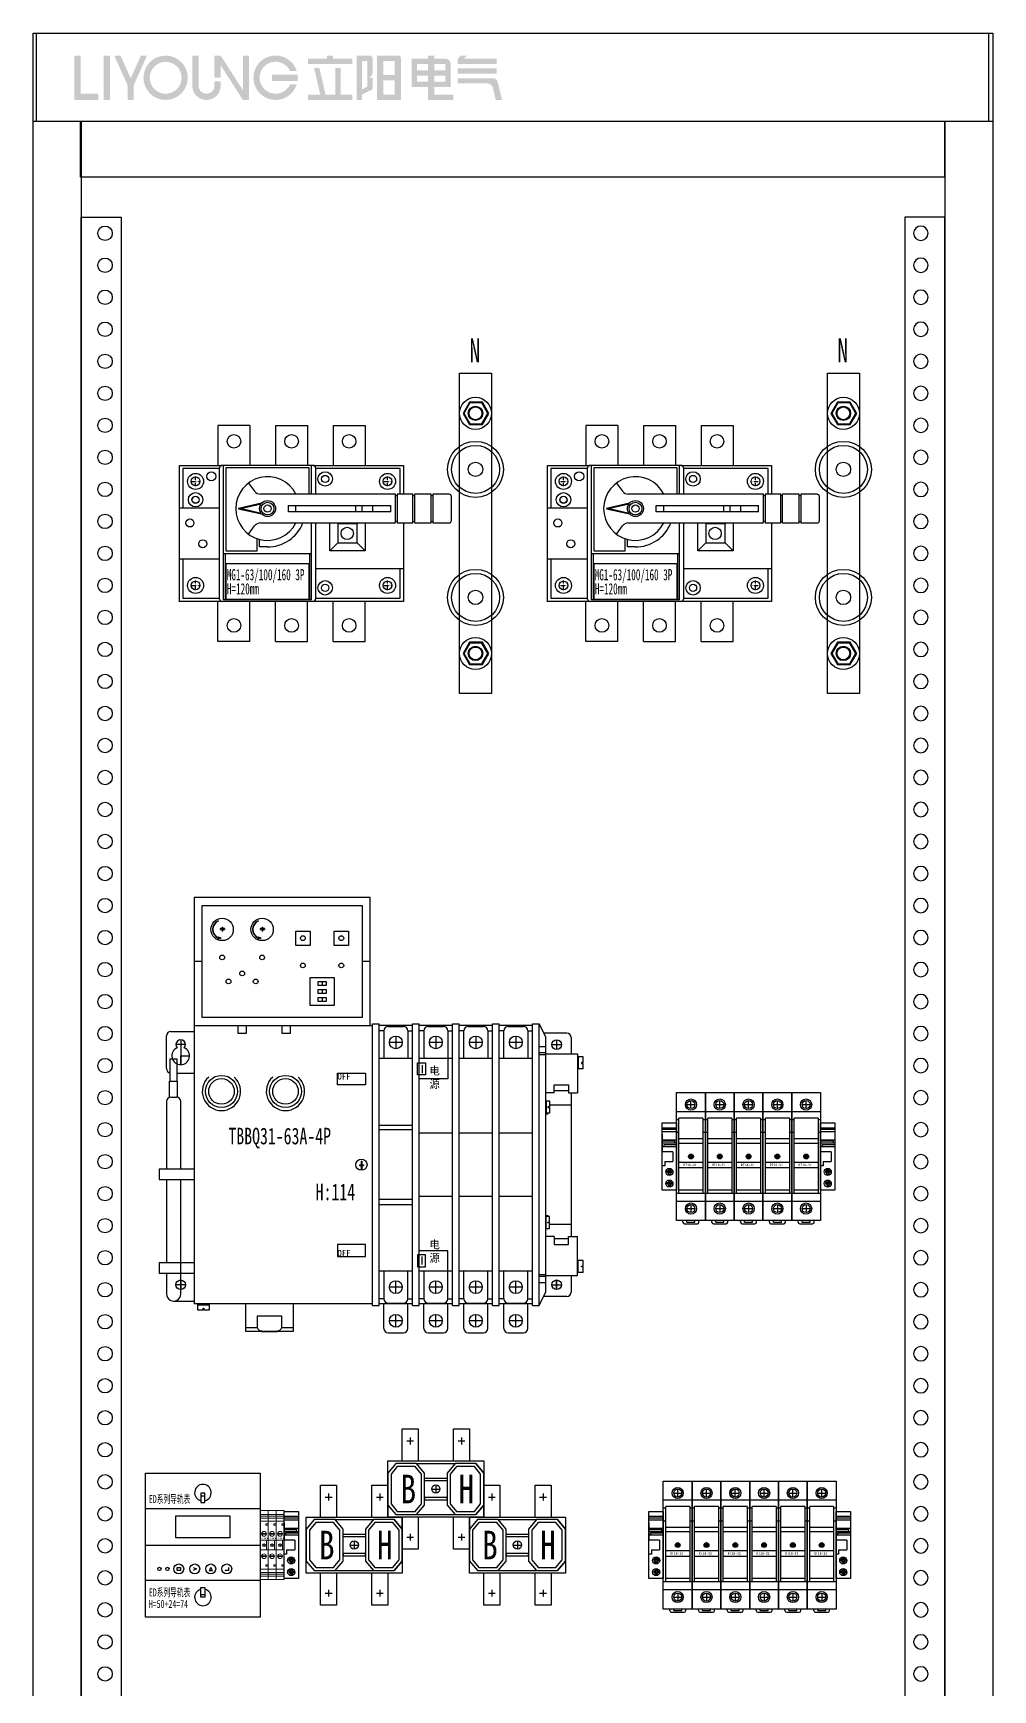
# Model space of a CAD drawing. Extents: x 1629190 to 1629790, y 398012 to 400212.
# Drawn here: x 1629190 to 1629790, y 399177 to 400212 of the extents above; entities that cross this region are included whole.
import ezdxf
from ezdxf.enums import TextEntityAlignment as Align

# ---------------------------------------------------------------- set-up
doc = ezdxf.new("R2010")
doc.units = 0
doc.header["$MEASUREMENT"] = 0
doc.linetypes.add('CENTER', pattern=[2, 1.25, -0.25, 0.25, -0.25])
for name, color, linetype in [('01', 7, 'Continuous'), ('_TCH_MASK', 7, 'Continuous'), ('EL-TEXT', 3, 'Continuous'), ('LY-JS-BJ', 7, 'Continuous'), ('LY-JS-YQJ', 7, 'Continuous'), ('布置图', 20, 'Continuous')]:
    doc.layers.add(name, color=color, linetype=linetype)
doc.layers.add('LY-二次控制图', color=7, linetype='Continuous', lineweight=18)
doc.styles.add('-宋体', font='', dxfattribs={"width": 0.65})
doc.styles.add('宋体', font='', dxfattribs={"width": 0.8, "height": 3.5})
doc.styles.get('-宋体').set_extended_font_data('NSimSun')
doc.styles.get('宋体').set_extended_font_data('SimSun')

# ---------------------------------------------------------------- blocks, each defined once
blk = doc.blocks.new('铜排N')
for points in [[(0, 200), (20, 200), (20, 0), (0, 0)], [(6.2, 182), (2.2, 175), (6.2, 168), (14.3, 168), (18.4, 175), (14.3, 182)], [(6.5, 181.5), (2.8, 175), (6.5, 168.5), (14, 168.5), (17.8, 175), (14, 181.5)], [(6.2, 32), (2.2, 25), (6.2, 18), (14.3, 18), (18.4, 25), (14.3, 32)], [(6.5, 31.5), (2.8, 25), (6.5, 18.5), (14, 18.5), (17.8, 25), (14, 31.5)]]:
    blk.add_lwpolyline(points, close=True)
for centre, radius in [((10, 175), 10), ((10, 175), 4.5), ((10, 175), 4), ((10, 140), 17.5), ((10, 140), 15), ((10, 140), 4.5), ((10, 60), 17.5), ((10, 60), 15), ((10, 60), 4.5), ((10, 25), 10), ((10, 25), 4.5), ((10, 25), 4.5), ((10, 25), 4)]:
    blk.add_circle(centre, radius)
at = {"layer": '_TCH_MASK', "color": 0, "style": '-宋体', "width": 0.65}
blk.add_text('N', height=15, dxfattribs=at).set_placement((9.6, 206.8), align=Align.CENTER)
blk = doc.blocks.new('隔离MG1-63 100 3P-2022.3')
at = {"color": 0}
for p, q in [((24, 67.5), (24, 42.5)), ((44, 67.5), (24, 67.5)), ((44, 67.5), (44, 42.5)), ((60, 67.5), (60, 42.5)), ((60, 67.5), (80, 67.5)), ((80, 67.5), (80, 42.5)), ((96, 67.5), (96, 42.5)), ((96, 67.5), (116, 67.5)), ((116, 67.5), (116, 42.5)), ((24, -67.5), (24, -42.5)), ((44, -67.5), (44, -42.5)), ((60, -67.5), (60, -42.5)), ((80, -67.5), (80, -42.5)), ((96, -67.5), (96, -42.5)), ((116, -67.5), (116, -42.5)), ((44, -67.5), (24, -67.5)), ((60, -67.5), (80, -67.5)), ((96, -67.5), (116, -67.5))]:
    blk.add_line(p, q, dxfattribs=at)
at = {"color": 0, "linetype": 'Continuous', "lineweight": 25}
for p, q in [((0, -42.5), (0, 42.5)), ((0, 42.5), (26.5, 42.5)), ((83.5, 42.5), (26.5, 42.5)), ((27.5, -41.5), (27.5, 42.5)), ((82.5, 24.5), (82.5, 42.5)), ((83.5, 42.5), (140, 42.5)), ((140, 42.5), (140, 24.5)), ((2, 40.5), (2, 15.8)), ((25, 40.5), (2, 40.5)), ((25, -41), (25, 41)), ((29, 41), (29, -11)), ((81, 41), (29, 41)), ((43.1, 31.4), (46.9, 26.3)), ((81, 24.5), (81, 41)), ((85, 41), (85, 24.5)), ((138, 40.5), (85, 40.5)), ((138, 24.5), (138, 40.5)), ((135, 24.5), (50.5, 24.5)), ((135, 6.5), (135, 24.5)), ((136, 23.5), (135, 23.5)), ((145.8, 24.5), (136, 24.5)), ((136, 24.5), (136, 6.5)), ((145.8, 6.5), (145.8, 24.5)), ((146.8, 23.5), (145.8, 23.5)), ((157.3, 24.5), (146.8, 24.5)), ((146.8, 24.5), (146.8, 6.5)), ((157.3, 6.5), (157.3, 24.5)), ((158.3, 23.5), (157.3, 23.5)), ((158.3, 24.5), (158.3, 6.5)), ((168.5, 24.5), (158.3, 24.5)), ((170, 8), (170, 23)), ((25, 15.8), (0, 15.8)), ((51.2, 18.8), (36.9, 15.6)), ((36.9, 15.4), (51.2, 12.2)), ((38, 15.5), (51, 18.5)), ((51, 12.5), (38, 15.5)), ((68, 13.5), (68, 17.5)), ((68, 17.5), (132, 17.5)), ((132, 13.5), (68, 13.5)), ((72.5, 17.5), (72.5, 13.5)), ((110, 17.5), (110, 13.5)), ((114, 17.5), (114, 13.5)), ((120.6, 17.5), (120.6, 13.5)), ((120.9, 13.5), (120.9, 17.5)), ((132, 13.5), (132, 17.5)), ((43.1, -0.4), (46.9, 4.7)), ((50.5, 6.5), (135, 6.5)), ((82.5, -41.5), (82.5, 6.5)), ((85, 6.5), (85, -41)), ((94, -11), (94, 6.5)), ((98.5, 6.5), (99, 6)), ((99, 6), (99, -6)), ((111, 6), (99, 6)), ((111.5, 6.5), (111, 6)), ((111, -6), (111, 6)), ((116, 6.5), (116, -11)), ((136, 7.5), (135, 7.5)), ((136, 6.5), (145.8, 6.5)), ((140, 6.5), (140, -42.5)), ((145.8, 7.5), (146.8, 7.5)), ((146.8, 6.5), (157.3, 6.5)), ((157.3, 7.5), (158.3, 7.5)), ((158.3, 6.5), (168.5, 6.5)), ((48.5, -11), (48.5, -3.3)), ((50, -8.5), (50, -3.7)), ((54.9, -8.5), (50, -8.5)), ((99, -6), (94, -11)), ((99, -6), (111, -6)), ((111, -6), (116, -11)), ((0, -15.8), (25, -15.8)), ((2, -15.8), (2, -40.5)), ((27.5, -12.5), (82.5, -12.5)), ((28.5, -12.5), (28.5, -41.5)), ((29, -11), (48.5, -11)), ((29, -19), (29, -41)), ((81, -19), (29, -19)), ((81, -41), (81, -19)), ((81.5, -41.5), (81.5, -12.5)), ((116, -11), (94, -11)), ((85, -22), (140, -22)), ((138, -40.5), (138, -22)), ((2, -40.5), (25, -40.5)), ((29, -41), (81, -41)), ((85, -40.5), (138, -40.5)), ((140, -42.5), (-0.4, -42.5)), ((82.5, -41.5), (27.5, -41.5))]:
    blk.add_line(p, q, dxfattribs=at)
at = {"color": 1, "linetype": 'CENTER', "ltscale": 0.11}
for p, q in [((7, 32.5), (13, 32.5)), ((10, 29.5), (10, 35.5)), ((127, 32.5), (133, 32.5)), ((130, 29.5), (130, 35.5)), ((10, -35.5), (10, -29.5)), ((10, -35.5), (10, -29.5)), ((130, -35.5), (130, -29.5)), ((7, -32.5), (13, -32.5)), ((7, -32.5), (13, -32.5)), ((127, -32.5), (133, -32.5))]:
    blk.add_line(p, q, dxfattribs=at)
at = {"color": 0}
for centre, radius in [((34, 57.5), 4.25), ((70, 57.5), 4.25), ((106, 57.5), 4.25), ((104.8, 0), 3.85), ((34, -57.5), 4.25), ((70, -57.5), 4.25), ((106, -57.5), 4.25)]:
    blk.add_circle(centre, radius, dxfattribs=at)
at = {"color": 0, "linetype": 'Continuous', "lineweight": 25}
for centre, radius in [((10, 32.5), 5), ((10, 32.5), 2.75), ((19.8, 35.6), 2.85), ((91, 34), 4.5), ((91, 34), 2.25), ((130, 32.5), 5), ((130, 32.5), 2.75), ((10, 21), 4.5), ((10, 21), 2.25), ((10, 21), 2.15), ((55, 15.5), 5), ((55, 15.5), 4), ((55, 15.5), 2.25), ((6.5, 6.5), 2.5), ((14.5, -6.5), 2.5), ((10, -32.5), 5), ((10, -32.5), 2.75), ((91, -34), 4.5), ((130, -32.5), 5), ((130, -32.5), 2.75), ((91, -34), 2.25)]:
    blk.add_circle(centre, radius, dxfattribs=at)
for centre, radius, start, end in [((26.5, 41), 1.5, 90, 180), ((83.5, 41), 1.5, 0, 90), ((55, 15.5), 19.9, 26.9078, 333.0922), ((50.5, 29), 4.5, 216.9098, 270), ((168.5, 23), 1.5, 0, 90), ((36.9, 15.5), 0.1, 102.5, 257.5), ((50.5, 2), 4.5, 90, 143.0902), ((54.9, 15.5), 24, 269.827, 337.9757), ((168.5, 8), 1.5, 270, 0), ((26.5, -41), 1.5, 180, 270), ((83.5, -41), 1.5, 270, 0)]:
    blk.add_arc(centre, radius, start, end, dxfattribs=at)
at = {"color": 4, "linetype": 'ByBlock', "style": '宋体', "width": 0.6}
for s, p in [('MG1-63/100/160 3P', (29.5, -25.8)), ('H=120mm', (29.6, -34.6))]:
    blk.add_text(s, height=7, dxfattribs=at).set_placement(p, align=Align.MIDDLE_LEFT)
blk = doc.blocks.new('BH-0.66 φ30')
at = {"color": 1}
for p, q in [((-18.1, 12.5), (-13.9, 12.5)), ((-16, 14.6), (-16, 10.4)), ((13.9, 12.5), (18.1, 12.5)), ((16, 14.6), (16, 10.4)), ((-25, -1.5), (-30, -7.5)), ((-12, -1.5), (12, -1.5)), ((12, -1.5), (7, -7.5)), ((7, -7.5), (7, -27.5)), ((25, -1.5), (12, -1.5)), ((25, -1.5), (30, -7.5)), ((-2.6, -17.5), (2.6, -17.5)), ((0, -14.9), (0, -20.1)), ((-30, -27.5), (-25, -33.5)), ((7, -27.5), (12, -33.5)), ((30, -27.5), (25, -33.5)), ((-12, -33.5), (12, -33.5)), ((-18.1, -47.5), (-13.9, -47.5)), ((-16, -45.4), (-16, -49.6)), ((13.9, -47.5), (18.1, -47.5)), ((16, -45.4), (16, -49.6))]:
    blk.add_line(p, q, dxfattribs=at)
for points in [[(-21, 0), (-21, 20), (-11, 20), (-11, 0)], [(11, 0), (11, 20), (21, 20), (21, 0)], [(-25, -1.5), (-30, -7.5), (-30, -27.5), (-25, -33.5), (-12, -33.5), (-7, -27.5), (-7, -7.5), (-12, -1.5), (-25, -1.5)], [(12, -1.5), (7, -7.5), (7, -27.5), (12, -33.5), (25, -33.5), (30, -27.5), (30, -7.5), (25, -1.5), (12, -1.5)], [(-11, -35), (-11, -55), (-21, -55), (-21, -35)], [(21, -35), (21, -55), (11, -55), (11, -35)]]:
    blk.add_lwpolyline(points, dxfattribs=at)
for points in [[(-30, 0), (30, 0), (30, -35), (-30, -35)], [(-24.1, -3.5), (-28, -8.2), (-28, -26.8), (-24.1, -31.5), (-12.9, -31.5), (-9, -26.8), (-9, -8.2), (-12.9, -3.5)], [(12.9, -3.5), (9, -8.2), (9, -26.8), (12.9, -31.5), (24.1, -31.5), (28, -26.8), (28, -8.2), (24.1, -3.5)], [(-7, -10.8), (7, -10.8), (7, -12.4), (-7, -12.4)], [(-7, -24.3), (7, -24.3), (7, -22.8), (-7, -22.8)]]:
    blk.add_lwpolyline(points, close=True, dxfattribs=at)
blk.add_circle((0, -17.5), 2.59, dxfattribs=at)
at = {"layer": 'EL-TEXT', "color": 0, "linetype": 'ByBlock', "lineweight": -3, "style": '-宋体', "width": 0.8}
for s, p in [('B', (-17.2, -17.5)), ('H', (19.1, -17.5))]:
    blk.add_text(s, height=17.9, dxfattribs=at).set_placement(p, align=Align.MIDDLE_CENTER)
blk = doc.blocks.new('RT18保险 正视图')
at = {"layer": 'LY-JS-YQJ'}
blk.add_hatch(color=1, dxfattribs=at).paths.add_polyline_path([(1.5, -40, 1), (-1.5, -40, 1)])
for p, q in [((-9, -80), (-9, 0)), ((-9, 0), (9, 0)), ((9, 0), (9, -80)), ((-2.5, -7.5), (2.5, -7.5)), ((0, -10), (0, -5)), ((9, -12), (-9, -12)), ((-7.5, -17), (-9, -17)), ((7.5, -16), (-7.5, -16)), ((-7.5, -63), (-7.5, -16)), ((7.5, -16), (7.5, -63)), ((9, -17), (7.5, -17)), ((-7.5, -25), (-9, -25)), ((7.5, -29), (-7.5, -29)), ((9, -25), (7.5, -25)), ((7.5, -31.8), (-7.5, -31.8)), ((-7.5, -43.5), (7.5, -43.5)), ((-7.5, -46.9), (7.5, -46.9)), ((7.5, -61), (-7.5, -61)), ((9, -63), (-9, -63)), ((9, -68), (-9, -68)), ((0, -70), (0, -75)), ((9, -80), (-9, -80)), ((-5, -81), (-5, -80)), ((-4, -82), (4, -82)), ((-2.5, -72.5), (2.5, -72.5)), ((-2.5, -81), (-2.5, -80)), ((-2.5, -81), (2.5, -81)), ((2.5, -81), (2.5, -80)), ((5, -81), (5, -80))]:
    blk.add_line(p, q, dxfattribs=at)
for centre, radius in [((0, -7.5), 3.5), ((0, -7.5), 2.5), ((0, -72.5), 3.5), ((0, -72.5), 2.5)]:
    blk.add_circle(centre, radius, dxfattribs=at)
at = {"layer": 'LY-JS-YQJ', "color": 1}
blk.add_circle((0, -40), 1.5, dxfattribs=at)
at = {"layer": 'LY-JS-YQJ'}
for centre, start, end in [((-4, -81), 180, 270), ((4, -81), 270, 0)]:
    blk.add_arc(centre, 1, start, end, dxfattribs=at)
at = {"layer": 'LY-JS-YQJ', "insert": (-4.8, -44.5), "char_height": 1.5, "width": 12.3, "attachment_point": 1}
blk.add_mtext('RT18-32', dxfattribs=at)
blk = doc.blocks.new('RT18-32X-6A')
at = {"layer": 'LY-JS-YQJ'}
blk.add_blockref('RT18保险 正视图', (9, 80), dxfattribs=at)
blk = doc.blocks.new('端子堵头')
at = {"layer": 'LY-JS-YQJ'}
for p, q in [((0, 39), (9, 39)), ((0, 38), (9, 38)), ((0, 36.7), (9, 36.7)), ((0, 35), (0, 24)), ((0, 31.5), (9, 31.5)), ((9, 35), (9, 24)), ((9, 34.6), (9, 33.5)), ((8, 30.6), (0, 30.6)), ((0, 29.5), (9, 29.5)), ((0, 27.3), (9, 27.3)), ((6.7, 24), (0, 24)), ((1.2, 27.3), (1.2, 28.6)), ((1.2, 28.6), (9, 28.6)), ((6.7, 24), (6.7, 18)), ((8, 29.5), (8, 30.6)), ((1.6, 15.3), (0, 15.3)), ((1.6, 18), (1.6, 15.3)), ((1.6, 18), (6.7, 18))]:
    blk.add_line(p, q, dxfattribs=at)
for points in [[(0, 42), (9, 42), (9, 0), (0, 0)], [(3.2, 12.1), (6, 12.1), (6, 11), (3.2, 11)], [(5.1, 12.8), (5.1, 10), (4, 10), (4, 12.8)], [(3.2, 4.8), (6, 4.8), (6, 3.7), (3.2, 3.7)], [(5.1, 5.6), (5.1, 2.8), (4.1, 2.8), (4.1, 5.6)]]:
    blk.add_lwpolyline(points, close=True, dxfattribs=at)
for centre in [(4.5, 11.4), (4.5, 4.1)]:
    blk.add_circle(centre, 2.23, dxfattribs=at)
blk = doc.blocks.new('A$C1DDE3F93')
at = {"layer": 'LY-二次控制图', "lineweight": -3}
for name, p in [('RT18-32X-6A', (9, -40)), ('RT18-32X-6A', (27, -40)), ('RT18-32X-6A', (45, -40)), ('RT18-32X-6A', (63, -40)), ('RT18-32X-6A', (81, -40)), ('RT18-32X-6A', (99, -40)), ('端子堵头', (0, -21)), ('端子堵头', (117, -21))]:
    blk.add_blockref(name, p, dxfattribs=at)
blk = doc.blocks.new('A$C426090bb')
at = {"layer": 'LY-二次控制图', "lineweight": -3}
for name, p in [('RT18-32X-6A', (9, -40)), ('RT18-32X-6A', (27, -40)), ('RT18-32X-6A', (45, -40)), ('RT18-32X-6A', (63, -40)), ('RT18-32X-6A', (81, -40)), ('端子堵头', (0, -21)), ('端子堵头', (99, -21))]:
    blk.add_blockref(name, p, dxfattribs=at)
blk = doc.blocks.new('A$C03D07FCC')
for p, q in [((0, 19), (5, 19)), ((0, 18), (5, 18)), ((0, 16.7), (5, 16.7)), ((5, 13.2), (3.7, 13.2)), ((3.7, 13.2), (3.7, 12.4)), ((3.7, 12.4), (5, 12.4)), ((5, 19), (10, 19)), ((5, 18), (10, 18)), ((5, 16.7), (10, 16.7)), ((5, 12.4), (5, 11.3)), ((10, 13.2), (8.7, 13.2)), ((8.7, 13.2), (8.7, 12.4)), ((8.7, 12.4), (10, 12.4)), ((0, 3), (5, 3)), ((4.1, 3), (4.1, -3)), ((5, 3), (10, 3)), ((9.1, 3), (9.1, -3)), ((0, -3), (5, -3)), ((5, -3), (10, -3)), ((0, -17.1), (5, -17.1)), ((0, -18.2), (5, -18.2)), ((0, -19.4), (5, -19.4)), ((5, -12.3), (3.7, -12.3)), ((3.7, -12.3), (3.7, -13.1)), ((3.7, -13.1), (5, -13.1)), ((5, -17.1), (10, -17.1)), ((5, -18.2), (10, -18.2)), ((5, -19.4), (10, -19.4)), ((10, -12.3), (8.7, -12.3)), ((8.7, -12.3), (8.7, -13.1)), ((8.7, -13.1), (10, -13.1))]:
    blk.add_line(p, q)
at = {"color": 2}
for p, q in [((10, 19), (15, 19)), ((10, 18), (15, 18)), ((10, 16.7), (15, 16.7)), ((10, 12.4), (10, 11.3)), ((15, 13.2), (13.7, 13.2)), ((13.7, 13.2), (13.7, 12.4)), ((13.7, 12.4), (15, 12.4)), ((15, 12.4), (15, 11.3)), ((10, 3), (15, 3)), ((14.1, 3), (14.1, -3)), ((10, -3), (15, -3)), ((10, -17.1), (15, -17.1)), ((10, -18.2), (15, -18.2)), ((10, -19.4), (15, -19.4)), ((15, -12.3), (13.7, -12.3)), ((13.7, -12.3), (13.7, -13.1)), ((13.7, -13.1), (15, -13.1))]:
    blk.add_line(p, q, dxfattribs=at)
for points in [[(0, 21.5), (5, 21.5), (5, -21.5), (0, -21.5)], [(5, 21.5), (10, 21.5), (10, -21.5), (5, -21.5)], [(0, 15), (5, 15), (5, -15), (0, -15)], [(5, 15), (10, 15), (10, -15), (5, -15)], [(1.5, 7.3), (3.5, 7.3), (3.5, 6.8), (1.5, 6.8)], [(6.5, 7.3), (8.5, 7.3), (8.5, 6.8), (6.5, 6.8)], [(1.5, -6.7), (3.5, -6.7), (3.5, -7.2), (1.5, -7.2)], [(6.5, -6.7), (8.5, -6.7), (8.5, -7.2), (6.5, -7.2)]]:
    blk.add_lwpolyline(points, close=True)
for points in [[(10, 21.5), (15, 21.5), (15, -21.5), (10, -21.5)], [(10, 15), (15, 15), (15, -15), (10, -15)], [(11.5, 7.3), (13.5, 7.3), (13.5, 6.8), (11.5, 6.8)], [(11.5, -6.7), (13.5, -6.7), (13.5, -7.2), (11.5, -7.2)]]:
    blk.add_lwpolyline(points, close=True, dxfattribs=at)
for centre, radius in [((2.5, 7), 1.5), ((2.5, -0.1), 0.879), ((2.5, -0.1), 0.879), ((2.5, -0.1), 0.59), ((7.5, 7), 1.5), ((7.5, -0.1), 0.879), ((7.5, -0.1), 0.879), ((7.5, -0.1), 0.59), ((2.5, -7), 1.5), ((7.5, -7), 1.5)]:
    blk.add_circle(centre, radius)
for centre, radius in [((12.5, 7), 1.5), ((12.5, -0.1), 0.879), ((12.5, -0.1), 0.879), ((12.5, -0.1), 0.59), ((12.5, -7), 1.5)]:
    blk.add_circle(centre, radius, dxfattribs=at)
at = {"layer": 'LY-二次控制图', "lineweight": -3}
blk.add_blockref('端子堵头', (15, -21), dxfattribs=at)
at = {"char_height": 1, "width": 2.569, "attachment_point": 1}
for insert in [(0.9, 4.8), (5.9, 4.8)]:
    blk.add_mtext('2.5mm', dxfattribs=dict(at, insert=insert))
at = {"color": 2, "insert": (10.9, 4.8), "char_height": 1, "width": 2.569, "attachment_point": 1}
blk.add_mtext('2.5mm', dxfattribs=at)
blk = doc.blocks.new('ED系列导轨表-海恩德')
for p, q in [((34.5, 30.8), (37, 30.8)), ((29.7, -14), (31.7, -14.9)), ((31.7, -14.9), (29.7, -15.9)), ((40.7, -14), (39.7, -15.9)), ((39.7, -15.9), (41.7, -15.9)), ((41.7, -15.9), (40.7, -14)), ((49.7, -15.9), (50, -15.6)), ((49.7, -15.9), (50, -16.1)), ((34.5, -30.8), (37, -30.8))]:
    blk.add_line(p, q)
at = {"color": 1}
blk.add_line((0, 0), (71.5, 0), dxfattribs=at)
for points in [[(0, 45), (71.5, 45), (71.5, -45), (0, -45)], [(34.5, 26.6), (37, 26.6), (37, 32.5), (34.5, 32.5)], [(18.8, 18.3), (52.7, 18.3), (52.7, 4.5), (18.8, 4.5)], [(19.7, -14), (21.7, -14), (21.7, -15.9), (19.7, -15.9)], [(34.5, -26.6), (37, -26.6), (37, -32.5), (34.5, -32.5)]]:
    blk.add_lwpolyline(points, close=True)
at = {"color": 3}
blk.add_lwpolyline([(0, 22.8), (71.5, 22.8), (71.5, -22.2), (0, -22.2)], close=True, dxfattribs=at)
blk.add_lwpolyline([(51.7, -14), (51.7, -15.9), (49.7, -15.9)])
for centre, radius in [((8.6, -14.9), 1.06), ((13.6, -14.9), 1.06), ((20.7, -14.9), 3.07), ((30.7, -14.9), 3.07), ((40.7, -14.9), 3.07), ((50.7, -14.9), 3.07)]:
    blk.add_circle(centre, radius)
for centre, start, end in [((35.8, 32.7), 283.6038, 256.3962), ((35.8, -32.7), 103.6038, 76.3962)]:
    blk.add_arc(centre, 5.18, start, end)
at = {"layer": 'LY-二次控制图', "color": 4, "lineweight": -3, "style": '宋体', "width": 0.6}
for s, p in [('ED系列导轨表', (2, 26.2)), ('ED系列导轨表', (2, -32.1)), ('H=50+24=74', (2, -39.3))]:
    blk.add_text(s, height=5, dxfattribs=at).set_placement(p)
blk = doc.blocks.new('双电源TBBQ31-63A-4P-2022.4')
at = {"color": 0}
for p, q in [((131.9, 173), (21.9, 173)), ((21.9, 173), (21.9, 133.1)), ((131.9, 133.1), (131.9, 173)), ((36.9, 158.4), (36.9, 158.1)), ((61.9, 158.4), (61.9, 158.1)), ((36.9, 147.8), (36.9, 147.8)), ((40.9, 153.5), (38.4, 153.5)), ((38.4, 153), (40.9, 153)), ((39.4, 154.5), (39.4, 152)), ((39.9, 152), (39.9, 154.5)), ((61.9, 147.8), (61.9, 147.8)), ((65.9, 153.5), (63.4, 153.5)), ((63.4, 153), (65.9, 153)), ((64.4, 154.5), (64.4, 152)), ((64.9, 152), (64.9, 154.5)), ((21.9, 133.1), (26.9, 133.1)), ((21.9, 132.9), (21.9, -81)), ((26.9, 132.9), (21.9, 132.9)), ((126.9, 133.1), (131.9, 133.1)), ((131.9, 132.9), (126.9, 132.9)), ((131.9, 93), (131.9, 132.9)), ((101.9, 120.5), (101.9, 118)), ((101.9, 115.5), (101.9, 113)), ((101.9, 110.5), (101.9, 108)), ((133.5, 94), (137.5, 94)), ((133.5, -82), (133.5, 94)), ((137.5, -82), (137.5, 94)), ((158.5, 94), (162.5, 94)), ((158.5, -82), (158.5, 94)), ((162.5, -82), (162.5, 94)), ((183.5, 94), (187.5, 94)), ((183.5, -82), (183.5, 94)), ((187.5, -82), (187.5, 94)), ((208.5, 94), (212.5, 94)), ((208.5, -82), (208.5, 94)), ((212.5, -82), (212.5, 94)), ((233.5, -82), (233.5, 94)), ((233.5, 94), (237.5, 94)), ((237.5, -82), (237.5, 94)), ((237.5, 94), (241.5, 85.8)), ((4.7, 66), (4.7, 86.6)), ((7.4, 89.3), (21.9, 89.3)), ((21.9, 93), (133.5, 93)), ((158.5, 93), (137.5, 93)), ((140.5, 89.7), (137.5, 89.7)), ((140.5, 89.7), (140.5, 72.4)), ((140.5, 89.7), (140.5, 89.7)), ((143.2, 92.4), (152.8, 92.4)), ((148, 86.4), (148, 78.4)), ((155.5, 89.7), (155.5, 72.4)), ((155.5, 89.7), (158.5, 89.7)), ((183.5, 93), (162.5, 93)), ((165.5, 89.7), (162.5, 89.7)), ((165.5, 89.7), (165.5, 72.4)), ((165.5, 89.7), (165.5, 89.7)), ((168.2, 92.4), (177.8, 92.4)), ((173, 86.4), (173, 78.4)), ((180.5, 89.7), (183.5, 89.7)), ((180.5, 89.7), (180.5, 59.7)), ((208.5, 93), (187.5, 93)), ((190.5, 89.7), (187.5, 89.7)), ((190.5, 72.4), (190.5, 89.7)), ((190.5, 89.7), (190.5, 89.7)), ((193.2, 92.4), (202.8, 92.4)), ((198, 86.4), (198, 78.4)), ((205.5, 89.7), (205.5, 72.4)), ((205.5, 89.7), (208.5, 89.7)), ((233.5, 93), (212.5, 93)), ((215.5, 89.7), (212.5, 89.7)), ((215.5, 72.4), (215.5, 89.7)), ((215.5, 89.7), (215.5, 89.7)), ((218.2, 92.4), (227.8, 92.4)), ((223, 86.4), (223, 78.4)), ((230.5, 89.7), (230.5, 72.4)), ((230.5, 89.7), (233.5, 89.7)), ((254.8, 88.2), (240.3, 88.2)), ((241.5, 85.8), (241.5, -73.8)), ((257.5, 85.5), (257.5, 75.2)), ((13.5, 74), (19, 74)), ((13.5, 68.5), (13.5, 74)), ((152, 82.4), (144, 82.4)), ((158.5, 82.4), (158.5, 82.4)), ((177, 82.4), (169, 82.4)), ((183.5, 82.4), (183.5, 82.4)), ((202, 82.4), (194, 82.4)), ((208.5, 82.4), (208.5, 82.4)), ((227, 82.4), (219, 82.4)), ((233.5, 82.4), (233.5, 82.4)), ((241.5, 79.7), (237.5, 79.7)), ((241.5, 75.8), (237.5, 75.8)), ((241.5, 74.7), (237.5, 74.7)), ((265, 73.3), (261.5, 73.3)), ((262, 73.3), (262, 65.8)), ((265, 69.8), (265, 73.3)), ((11, 63.2), (21.9, 63.2)), ((158.5, 72.4), (137.5, 72.4)), ((183.5, 72.4), (162.5, 72.4)), ((208.5, 72.4), (187.5, 72.4)), ((233.5, 72.4), (212.5, 72.4)), ((265, 65.8), (261.5, 65.8)), ((265, 69.8), (264, 69.8)), ((264, 69.8), (264, 69.3)), ((264, 69.3), (265, 69.3)), ((265, 65.8), (265, 69.3)), ((6.5, 48.1), (6.5, 58.2)), ((6.5, 58.2), (11.5, 58.2)), ((11.5, 48.2), (11.5, 58.2)), ((180.5, 59.7), (162.5, 59.7)), ((256, 52.2), (247, 52.2)), ((4.7, 45.5), (4.7, 3.2)), ((7.4, 48.2), (10.8, 48.2)), ((13.5, 3.2), (13.5, 45.5)), ((247, 50.8), (241.5, 50.8)), ((241.5, 45.8), (244, 45.8)), ((242, 45.8), (242, 38.2)), ((244, 42.2), (243, 42.2)), ((243, 42.2), (243, 41.7)), ((243, 41.7), (244, 41.7)), ((244, 45.8), (244, 42.2)), ((257.5, 43.2), (244, 43.2)), ((244, 41.7), (244, 38.2)), ((256, 50.8), (261.5, 50.8)), ((257.5, 50.8), (257.5, -38.8)), ((244, 38.2), (241.5, 38.2)), ((241.5, 37.8), (243, 37.8)), ((243, 37.8), (243, 38.2)), ((137.5, 30.8), (158.5, 30.8)), ((158.5, 27.8), (137.5, 27.8)), ((183.5, 25.8), (162.5, 25.8)), ((208.5, 25.8), (187.5, 25.8)), ((233.5, 25.8), (212.5, 25.8)), ((125.2, 5.9), (127.8, 5.9)), ((125.2, 5.9), (125.2, 5.5)), ((125.2, 5.5), (127.8, 5.5)), ((126.3, 8.2), (126.7, 8.2)), ((126.3, 8.2), (126.3, 3.2)), ((126.3, 3.2), (126.7, 3.2)), ((126.7, 8.2), (126.7, 3.2)), ((127.8, 5.9), (127.8, 5.5)), ((4.7, -3.2), (4.7, -55.2)), ((13.5, -74.8), (13.5, -3.2)), ((158.5, -15.8), (137.5, -15.8)), ((137.5, -18.8), (158.5, -18.8)), ((183.5, -13.8), (162.5, -13.8)), ((208.5, -13.8), (187.5, -13.8)), ((233.5, -13.8), (212.5, -13.8)), ((241.5, -25.8), (243, -25.8)), ((244, -26.3), (241.5, -26.3)), ((242, -33.8), (242, -26.3)), ((243, -25.8), (243, -26.3)), ((243, -30.3), (243, -29.8)), ((243, -29.8), (244, -29.8)), ((244, -30.3), (243, -30.3)), ((244, -29.8), (244, -26.3)), ((244, -33.8), (244, -30.3)), ((241.5, -33.8), (244, -33.8)), ((247, -38.8), (241.5, -38.8)), ((257.5, -31.3), (244, -31.3)), ((256, -40.3), (247, -40.3)), ((256, -38.8), (261.5, -38.8)), ((180.5, -47.8), (162.5, -47.8)), ((180.5, -77.8), (180.5, -47.8)), ((4.7, -61.8), (4.7, -74.9)), ((158.5, -60.5), (137.5, -60.5)), ((140.5, -60.5), (140.5, -77.8)), ((155.5, -77.8), (155.5, -60.5)), ((183.5, -60.5), (162.5, -60.5)), ((165.5, -60.5), (165.5, -77.8)), ((208.5, -60.5), (187.5, -60.5)), ((190.5, -77.8), (190.5, -60.5)), ((205.5, -77.8), (205.5, -60.5)), ((233.5, -60.5), (212.5, -60.5)), ((215.5, -77.8), (215.5, -60.5)), ((230.5, -77.8), (230.5, -60.5)), ((265, -53.8), (261.5, -53.8)), ((265, -61.4), (261.5, -61.4)), ((262, -61.4), (262, -53.8)), ((264, -57.9), (264, -57.4)), ((264, -57.4), (265, -57.4)), ((265, -57.9), (264, -57.9)), ((265, -57.4), (265, -53.8)), ((265, -61.4), (265, -57.9)), ((152, -70.5), (144, -70.5)), ((148, -74.5), (148, -66.5)), ((158.5, -70.5), (158.5, -70.5)), ((177, -70.5), (169, -70.5)), ((173, -74.5), (173, -66.5)), ((183.5, -70.5), (183.5, -70.5)), ((202, -70.5), (194, -70.5)), ((198, -74.5), (198, -66.5)), ((208.5, -70.5), (208.5, -70.5)), ((227, -70.5), (219, -70.5)), ((223, -74.5), (223, -66.5)), ((233.5, -70.5), (233.5, -70.5)), ((241.5, -62.8), (237.5, -62.8)), ((241.5, -63.8), (237.5, -63.8)), ((241.5, -67.8), (237.5, -67.8)), ((248.5, -66), (248.5, -72)), ((257.5, -63.3), (257.5, -73.6)), ((9.1, -79.2), (21.9, -79.2)), ((13.5, -74.8), (13.5, -74.8)), ((133.5, -81), (21.9, -81)), ((23.9, -81), (23.9, -84.6)), ((23.9, -81.5), (31.5, -81.5)), ((31.5, -84.6), (31.5, -81)), ((54, -81), (54, -98)), ((84, -98), (84, -81)), ((133.5, -82), (137.5, -82)), ((140.5, -77.8), (137.5, -77.8)), ((158.5, -81), (137.5, -81)), ((140.5, -77.8), (140.5, -77.8)), ((140.5, -96.3), (140.5, -81)), ((143.2, -80.5), (152.8, -80.5)), ((155.5, -77.8), (158.5, -77.8)), ((155.5, -96.3), (155.5, -81)), ((158.5, -82), (162.5, -82)), ((165.5, -77.8), (162.5, -77.8)), ((183.5, -81), (162.5, -81)), ((165.5, -77.8), (165.5, -77.8)), ((165.5, -96.3), (165.5, -81)), ((168.2, -80.5), (177.8, -80.5)), ((180.5, -77.8), (183.5, -77.8)), ((180.5, -96.3), (180.5, -81)), ((183.5, -82), (187.5, -82)), ((190.5, -77.8), (187.5, -77.8)), ((208.5, -81), (187.5, -81)), ((190.5, -77.8), (190.5, -77.8)), ((190.5, -96.3), (190.5, -81)), ((193.2, -80.5), (202.8, -80.5)), ((205.5, -77.8), (208.5, -77.8)), ((205.5, -96.3), (205.5, -81)), ((208.5, -82), (212.5, -82)), ((215.5, -77.8), (212.5, -77.8)), ((233.5, -81), (212.5, -81)), ((215.5, -77.8), (215.5, -77.8)), ((215.5, -96.3), (215.5, -81)), ((218.2, -80.5), (227.8, -80.5)), ((230.5, -77.8), (233.5, -77.8)), ((230.5, -96.3), (230.5, -81)), ((233.5, -82), (237.5, -82)), ((237.5, -82), (241.5, -73.8)), ((254.8, -76.3), (240.3, -76.3)), ((23.9, -84.6), (27.5, -84.6)), ((27.5, -84.6), (27.5, -83.6)), ((27.5, -83.6), (28, -83.6)), ((28, -83.6), (28, -84.6)), ((28, -84.6), (31.5, -84.6)), ((152, -91.5), (144, -91.5)), ((148, -95.5), (148, -87.5)), ((177, -91.5), (169, -91.5)), ((173, -95.5), (173, -87.5)), ((202, -91.5), (194, -91.5)), ((198, -95.5), (198, -87.5)), ((227, -91.5), (219, -91.5)), ((223, -95.5), (223, -87.5)), ((54, -98), (84, -98)), ((64, -98), (64, -98.5)), ((74, -98), (74, -98.5)), ((143.2, -99), (152.8, -99)), ((155.5, -96.3), (155.5, -96.3)), ((168.2, -99), (177.8, -99)), ((193.2, -99), (202.8, -99)), ((218.2, -99), (227.8, -99))]:
    blk.add_line(p, q, dxfattribs=at)
at = {"color": 1}
for p, q in [((13.5, 84), (13.5, 68.5)), ((248.5, 84), (248.5, 78)), ((16.5, 81), (10.5, 81)), ((245.5, 81), (251.5, 81)), ((16.5, -69), (10.5, -69)), ((13.5, -66), (13.5, -72)), ((245.5, -69), (251.5, -69)), ((248.5, -72), (248.5, -66))]:
    blk.add_line(p, q, dxfattribs=at)
blk.add_line((21.9, 93), (131.9, 93))
at = {"color": 0, "lineweight": -3}
for p, q in [((164.5, 68.2), (164.5, 63.2)), ((164.5, -56.3), (164.5, -51.3))]:
    blk.add_line(p, q, dxfattribs=at)
at = {"color": 0}
for points in [[(26.9, 168), (126.9, 168), (126.9, 98), (26.9, 98)], [(38.8, 147.6), (36.9, 148.1), (36.9, 147.2)], [(63.8, 147.6), (61.9, 148.1), (61.9, 147.2)], [(85.4, 152), (94.4, 152), (94.4, 143), (85.4, 143)], [(109.4, 152), (118.4, 152), (118.4, 143), (109.4, 143)], [(94.4, 123), (109.4, 123), (109.4, 105.5), (94.4, 105.5)], [(99.4, 120.5), (104.4, 120.5), (104.4, 118), (99.4, 118)], [(99.4, 115.5), (104.4, 115.5), (104.4, 113), (99.4, 113)], [(99.4, 110.5), (104.4, 110.5), (104.4, 108), (99.4, 108)], [(111.5, 63.2), (129, 63.2), (129, 55.8), (111.5, 55.8)], [(161.5, 69.7), (166.5, 69.7), (166.5, 62.2), (161.5, 62.2)], [(111.5, -51.3), (129, -51.3), (129, -43.8), (111.5, -43.8)], [(161.5, -57.8), (166.5, -57.8), (166.5, -50.3), (161.5, -50.3)]]:
    blk.add_lwpolyline(points, close=True, dxfattribs=at)
for points in [[(38.4, 153), (38.4, 153.5)], [(39.4, 154.5), (39.9, 154.5)], [(39.9, 152), (39.4, 152)], [(40.9, 153.5), (40.9, 153)], [(63.4, 153), (63.4, 153.5)], [(64.4, 154.5), (64.9, 154.5)], [(64.9, 152), (64.4, 152)], [(65.9, 153.5), (65.9, 153)], [(54.4, 93), (54.4, 88), (49.4, 88), (49.4, 93)], [(81.9, 93), (81.9, 88), (76.9, 88), (76.9, 93)], [(241.5, 75.2), (261.5, 75.2), (261.5, 50.8)], [(7, 58.2), (7, 72.2), (11, 72.2), (11, 58.2)], [(247, 50.8), (247, 55.8), (256, 55.8), (256, 50.8)], [(21.9, 3.2), (0, 3.2), (0, -3.2), (21.9, -3.2)], [(241.5, -63.3), (261.5, -63.3), (261.5, -38.8)], [(247, -38.8), (247, -43.8), (256, -43.8), (256, -38.8)], [(21.9, -55.2), (0, -55.2), (0, -61.8), (21.9, -61.8)], [(61.5, -96), (54, -96)], [(74, -98.5), (64, -98.5)], [(84, -96), (76.5, -96)]]:
    blk.add_lwpolyline(points, dxfattribs=at)
blk.add_lwpolyline([(64.2, -98, -0.414214), (61.5, -95.3), (61.5, -88.5), (76.5, -88.5), (76.5, -95.3, -0.414214), (73.8, -98)], format="xyb", dxfattribs=at)
for centre, radius in [((39.4, 153), 7), ((64.4, 153), 7), ((89.9, 147.5), 1.5), ((113.9, 147.5), 1.5), ((51.9, 125.5), 1.5), ((89.9, 130.5), 1.5), ((113.9, 130.5), 1.5), ((43.4, 120.5), 1.5), ((60.4, 120.5), 1.5), ((148, 82.4), 4), ((173, 82.4), 4), ((198, 82.4), 4), ((223, 82.4), 4), ((248.5, 81), 3), ((39, 51.8), 10), ((39, 51.8), 8), ((79, 51.8), 10), ((79, 51.8), 8), ((126.5, 6), 3.5), ((13.5, -69), 3), ((148, -70.5), 4), ((173, -70.5), 4), ((198, -70.5), 4), ((223, -70.5), 4), ((248.5, -69), 3), ((148, -91.5), 4), ((173, -91.5), 4), ((198, -91.5), 4), ((223, -91.5), 4)]:
    blk.add_circle(centre, radius, dxfattribs=at)
at = {"color": 0, "lineweight": -3}
for centre in [(39.4, 135.5), (64.4, 135.5)]:
    blk.add_circle(centre, 1.5, dxfattribs=at)
at = {"color": 0}
for centre, radius, start, end in [((39.4, 153), 6, 114.6243, 244.7818), ((39.4, 153), 5.75, 115.7715, 243.6028), ((64.4, 153), 6, 114.6243, 244.7818), ((64.4, 153), 5.75, 115.7715, 243.6028), ((7.4, 86.6), 2.71, 90, 180), ((13.5, 81), 3, 318.6456, 221.3544), ((143.2, 89.7), 2.71, 90, 180), ((152.8, 89.7), 2.71, 0, 90), ((168.2, 89.7), 2.71, 90, 180), ((177.8, 89.7), 2.71, 0, 90), ((193.2, 89.7), 2.71, 90, 180), ((202.8, 89.7), 2.71, 0, 90), ((218.2, 89.7), 2.71, 90, 180), ((227.8, 89.7), 2.71, 0, 90), ((254.8, 85.5), 2.71, 0, 90), ((13.5, 74), 5.5, 114.1696, 65.8304), ((7.4, 66), 2.71, 180, 260.879), ((39, 51.8), 12, 131.7603, 48.2397), ((79, 51.8), 12, 131.7603, 48.2397), ((7.4, 45.5), 2.71, 90, 180), ((10.8, 45.5), 2.71, 0, 90), ((9.1, -74.8), 4.4, 179.1865, 0), ((143.2, -77.8), 2.71, 180, 270), ((152.8, -77.8), 2.71, 270, 0), ((168.2, -77.8), 2.71, 180, 270), ((177.8, -77.8), 2.71, 270, 0), ((193.2, -77.8), 2.71, 180, 270), ((202.8, -77.8), 2.71, 270, 0), ((218.2, -77.8), 2.71, 180, 270), ((227.8, -77.8), 2.71, 270, 0), ((254.8, -73.6), 2.71, 270, 0), ((143.2, -96.3), 2.71, 180, 270), ((152.8, -96.3), 2.71, 270, 0), ((168.2, -96.3), 2.71, 180, 270), ((177.8, -96.3), 2.71, 270, 0), ((193.2, -96.3), 2.71, 180, 270), ((202.8, -96.3), 2.71, 270, 0), ((218.2, -96.3), 2.71, 180, 270), ((227.8, -96.3), 2.71, 270, 0)]:
    blk.add_arc(centre, radius, start, end, dxfattribs=at)
for s, width, insert, char_height, attachment_point in [('    OFF', 17.5, (111.5, 63.2), 4, 1), ('电源', 10, (169, 67.2), 5, 1), ('电源', 10, (169, -55.3), 5, 7), ('    OFF', 17.5, (111.5, -51.3), 4, 7)]:
    blk.add_mtext_dynamic_manual_height_columns(s, width=width, gutter_width=12.5, heights=[0], dxfattribs=dict(at, insert=insert, char_height=char_height, attachment_point=attachment_point))
at = {"layer": '01', "color": 4, "style": '宋体', "width": 0.7}
for s, height, p in [('TBBQ31-63A-4P', 10.359, (75.4, 22.7)), ('H:114', 10.36, (110.2, -11.1))]:
    blk.add_text(s, height=height, dxfattribs=at).set_placement(p, align=Align.MIDDLE)
blk = doc.blocks.new('*U23')
at = {"layer": 'LY-JS-BJ', "color": 6}
blk.add_circle((0, 0), 4.5, dxfattribs=at)
blk = doc.blocks.new('*U24')
at = {"layer": 'LY-JS-BJ', "color": 0, "linetype": 'ByBlock', "lineweight": -2, "transparency": 16777216}
for p in [(0, 0), (0, -20), (0, -40), (0, -60), (0, -80), (0, -100), (0, -120), (0, -140), (0, -160), (0, -180), (0, -200), (0, -220), (0, -240), (0, -260), (0, -280), (0, -300), (0, -320), (0, -340), (0, -360), (0, -380), (0, -400), (0, -420), (0, -440), (0, -460), (0, -480), (0, -500), (0, -520), (0, -540), (0, -560), (0, -580), (0, -600), (0, -620), (0, -640), (0, -660), (0, -680), (0, -700), (0, -720), (0, -740), (0, -760), (0, -780), (0, -800), (0, -820), (0, -840), (0, -860), (0, -880), (0, -900), (0, -920), (0, -940), (0, -960), (0, -980), (0, -1000), (0, -1020), (0, -1040), (0, -1060), (0, -1080), (0, -1100), (0, -1120), (0, -1140), (0, -1160), (0, -1180), (0, -1200), (0, -1220), (0, -1240), (0, -1260), (0, -1280), (0, -1300), (0, -1320), (0, -1340), (0, -1360), (0, -1380), (0, -1400), (0, -1420), (0, -1440), (0, -1460), (0, -1480), (0, -1500), (0, -1520), (0, -1540), (0, -1560), (0, -1580), (0, -1600), (0, -1620), (0, -1640), (0, -1660), (0, -1680), (0, -1700), (0, -1720), (0, -1740), (0, -1760), (0, -1780), (0, -1800), (0, -1820), (0, -1840), (0, -1860), (0, -1880), (0, -1900), (0, -1920), (0, -1940), (0, -1960), (0, -1980)]:
    blk.add_blockref('*U23', p, dxfattribs=at)
blk = doc.blocks.new('*U28')
at = {"layer": 'LY-JS-BJ', "color": 6}
blk.add_circle((0, 0), 4.5, dxfattribs=at)
blk = doc.blocks.new('*U29')
at = {"layer": 'LY-JS-BJ', "color": 0, "linetype": 'ByBlock', "lineweight": -2, "transparency": 16777216}
for p in [(0, 0), (0, -20), (0, -40), (0, -60), (0, -80), (0, -100), (0, -120), (0, -140), (0, -160), (0, -180), (0, -200), (0, -220), (0, -240), (0, -260), (0, -280), (0, -300), (0, -320), (0, -340), (0, -360), (0, -380), (0, -400), (0, -420), (0, -440), (0, -460), (0, -480), (0, -500), (0, -520), (0, -540), (0, -560), (0, -580), (0, -600), (0, -620), (0, -640), (0, -660), (0, -680), (0, -700), (0, -720), (0, -740), (0, -760), (0, -780), (0, -800), (0, -820), (0, -840), (0, -860), (0, -880), (0, -900), (0, -920), (0, -940), (0, -960), (0, -980), (0, -1000), (0, -1020), (0, -1040), (0, -1060), (0, -1080), (0, -1100), (0, -1120), (0, -1140), (0, -1160), (0, -1180), (0, -1200), (0, -1220), (0, -1240), (0, -1260), (0, -1280), (0, -1300), (0, -1320), (0, -1340), (0, -1360), (0, -1380), (0, -1400), (0, -1420), (0, -1440), (0, -1460), (0, -1480), (0, -1500), (0, -1520), (0, -1540), (0, -1560), (0, -1580), (0, -1600), (0, -1620), (0, -1640), (0, -1660), (0, -1680), (0, -1700), (0, -1720), (0, -1740), (0, -1760), (0, -1780), (0, -1800), (0, -1820), (0, -1840), (0, -1860), (0, -1880), (0, -1900), (0, -1920), (0, -1940), (0, -1960), (0, -1980)]:
    blk.add_blockref('*U28', p, dxfattribs=at)
blk = doc.blocks.new('911')
at = {"layer": 'LY-JS-BJ'}
for points in [[(-201.6, 15.7), (-207.1, 15.7), (-207.1, -23.9), (-199.2, -23.9), (-185.7, -23.9), (-185.7, -18.3), (-201.6, -18.3), (-201.6, -16.8)], [(-175.4, 15.7), (-181, 15.7), (-181, -23.9), (-175.4, -23.9)], [(-142.2, 15.7), (-147.7, 15.7), (-156.8, -4.5), (-165.9, 15.7), (-171.5, 15.7), (-159.6, -10.7), (-159.6, -23.9), (-154.1, -23.9), (-154.1, -10.7)], [(-96.2, -11.2), (-96.2, 15.7), (-101.8, 15.7), (-101.8, -11.2, 1), (-76.4, -11.2), (-76.4, -7.3), (-82, -7.3), (-82, -11.2, -1)], [(-76.4, 15.7), (-82, 15.7), (-82, -4.1), (-76.4, -4.1), (-76.4, 7), (-56.6, -23.9), (-51.1, -23.9), (-51.1, 15.7), (-56.6, 15.7), (-56.6, -15.2)], [(-8.5, -10), (-14.4, -10, -4.581742), (-14.4, 1.9), (-8.5, 1.9, 6.513131)], [(41, 12.9), (24, 12.9), (24, 15.7), (18.4, 15.7), (18.4, 12.9), (1.4, 12.9), (1.4, 8.2), (41, 8.2)], [(59.2, -4.1), (54.5, -4.1), (54.5, -12), (49.7, -14.4), (49.7, 11), (54.5, 11), (54.5, -4.1, 0.414214), (59.2, 0.7), (59.2, 13.3, 0.414214), (56.9, 15.7), (49.7, 15.7), (45, 15.7), (45, -23.9), (49.7, -23.9), (49.7, -19.1), (59.2, -14.4)], [(170.1, 12.9), (140.8, 12.9), (143.6, 15.7), (138, 15.7), (135.3, 12.9), (135.3, 8.2), (170.1, 8.2)], [(41, -19.1), (30.7, -19.1), (30.7, 4.6), (26, 4.6), (26, -19.1), (17.3, -19.1), (11.7, 4.6), (7, 4.6), (12.5, -19.1), (1.4, -19.1), (1.4, -23.9), (41, -23.9)], [(170.1, 4.2), (135.3, 4.2), (135.3, -0.5), (170.1, -0.5)], [(-7.7, -1.3), (-30.5, -1.3), (-30.5, -6.9), (-7.7, -6.9, 0.070346)], [(166.4, -4.5), (135.3, -4.5), (135.3, -9.2), (162, -9.2, -0.345496), (166.6, -12.9), (169.3, -23.9), (174.9, -23.9), (171, -8.1, 0.345496)]]:
    blk.add_hatch(color=7, dxfattribs=at).paths.add_polyline_path(points)
h = blk.add_hatch(color=7, dxfattribs=at)
h.paths.add_polyline_path([(-105.8, -4.1, 1), (-145.4, -4.1, 1)])
h.paths.add_polyline_path([(-139.8, -4.1, -1), (-111.3, -4.1, -1)], flags=16)
h = blk.add_hatch(color=7, dxfattribs=at)
h.paths.add_polyline_path([(84.6, 13.3, 0.414214), (82.2, 15.7), (63.2, 15.7), (63.2, -23.9), (84.6, -23.9)])
h.paths.add_polyline_path([(68.7, -19.1), (68.7, -6.5), (79, -6.5), (79, -19.1)], flags=16)
h.paths.add_polyline_path([(68.7, -1.7), (68.7, 11), (79, 11), (79, -1.7)], flags=16)
h = blk.add_hatch(color=7, dxfattribs=at)
h.paths.add_polyline_path([(124.2, 12.9), (114.3, 12.9), (114.3, 15.7), (108.7, 15.7), (108.7, 12.9), (94.1, 12.9), (94.1, -12.4), (108.7, -12.4), (108.7, -23.9), (131.3, -23.9), (131.3, -19.1), (114.3, -19.1), (114.3, -12.4), (128.9, -12.4), (128.9, 8.2, 0.414214)])
h.paths.add_polyline_path([(114.3, 8.2), (124.2, 8.2), (124.2, 2.6), (114.3, 2.6)], flags=16)
h.paths.add_polyline_path([(108.7, 8.2), (108.7, 2.6), (98.8, 2.6), (98.8, 8.2)], flags=16)
h.paths.add_polyline_path([(114.3, -2.1), (124.2, -2.1), (124.2, -7.6), (114.3, -7.6)], flags=16)
h.paths.add_polyline_path([(108.7, -2.1), (108.7, -7.6), (98.8, -7.6), (98.8, -2.1)], flags=16)

msp = doc.modelspace()

# ---------------------------------------------------------------- linework, layer by layer
at = {"layer": 'LY-JS-BJ', "color": 6, "ltscale": 50}
msp.add_line((1629189.9, 400156.9), (1629789.9, 400156.9), dxfattribs=at)
for points in [[(1629192.1, 400156.9), (1629192.1, 400211.9)], [(1629787.1, 400211.9), (1629787.1, 400156.9)], [(1629759.6, 400156.9), (1629759.6, 400121.9), (1629219.6, 400121.9), (1629219.6, 400156.9)], [(1629219.9, 400156.9), (1629219.9, 398011.9)], [(1629759.9, 400156.9), (1629759.9, 398011.9)]]:
    msp.add_lwpolyline(points, dxfattribs=at)
at = {"layer": 'LY-JS-BJ', "color": 6, "lineweight": -3}
for points in [[(1629244.9, 400096.9), (1629244.9, 398096.9), (1629219.9, 398096.9), (1629219.9, 400096.9)], [(1629734.9, 400096.9), (1629734.9, 398096.9), (1629759.9, 398096.9), (1629759.9, 400096.9)]]:
    msp.add_lwpolyline(points, close=True, dxfattribs=at)
at = {"layer": '布置图', "ltscale": 50}
msp.add_lwpolyline([(1629189.9, 400211.9), (1629789.9, 400211.9), (1629789.9, 398011.9), (1629189.9, 398011.9)], close=True, dxfattribs=at)

# ---------------------------------------------------------------- block references
at = {"color": 6}
for name, p in [('铜排N', (1629456.5, 399799.4)), ('铜排N', (1629686.5, 399799.4)), ('隔离MG1-63 100 3P-2022.3', (1629281.5, 399899.4)), ('隔离MG1-63 100 3P-2022.3', (1629511.5, 399899.4)), ('双电源TBBQ31-63A-4P-2022.4', (1629268.7, 399499)), ('A$C426090bb', (1629583.2, 399510.1)), ('BH-0.66 φ30', (1629441.7, 399319.9)), ('ED系列导轨表-海恩德', (1629260.3, 399267.4)), ('BH-0.66 φ30', (1629390.7, 399284.9)), ('BH-0.66 φ30', (1629492.7, 399284.9))]:
    msp.add_blockref(name, p, dxfattribs=at)
at = {"layer": 'LY-JS-BJ', "color": 6, "lineweight": -3, "xscale": 0.6999999999534339, "yscale": 0.6999999999534339, "zscale": 0.6999999999534339}
msp.add_blockref('911', (1629360.7, 400186.9), dxfattribs=at)
at = {"layer": 'LY-JS-BJ', "color": 6, "lineweight": -3}
msp.add_blockref('*U29', (1629234.9, 400086.9), dxfattribs=at)
at = {"layer": 'LY-JS-BJ', "color": 6, "lineweight": -3, "xscale": -1}
msp.add_blockref('*U24', (1629744.9, 400086.9), dxfattribs=at)
at = {"layer": 'LY-二次控制图', "color": 6, "lineweight": -3}
for name, p in [('A$C1DDE3F93', (1629574.9, 399267.4)), ('A$C03D07FCC', (1629331.8, 399267.4))]:
    msp.add_blockref(name, p, dxfattribs=at)

doc.saveas('drawing.dxf')
